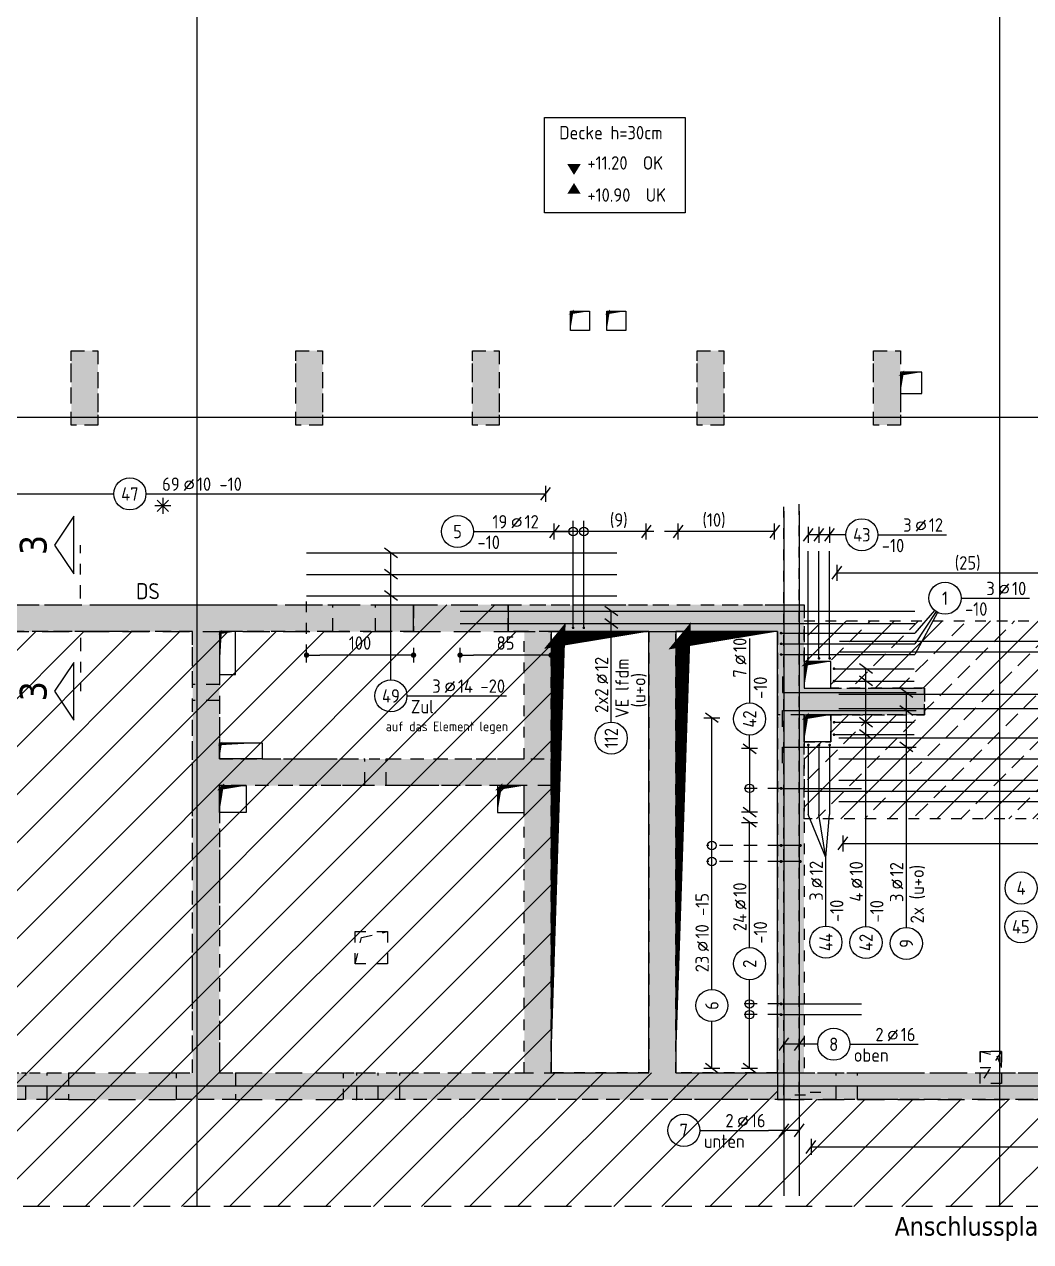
# Model space of a CAD drawing. Extents: x -10 to 101, y -7 to 49.
# Drawn here: x 12.94 to 22.35, y 22 to 33.38 of the extents above; entities that cross this region are included whole.
import ezdxf
from ezdxf.enums import TextEntityAlignment as Align

# ---------------------------------------------------------------- set-up
doc = ezdxf.new("R2010")
doc.units = 0
doc.header["$LTSCALE"] = 0.5
for name, pattern in [('AUSGEZOGEN', [1000.01, 1000, 0.01]), ('DASHED', [0.75, 0.5, -0.25]), ('DOT', [0.175, 0.05, -0.125]), ('HIDDEN2', [0.187, 0.125, -0.062]), ('PUNKT', [0.175, 0.05, -0.125]), ('STRICHLINIE', [0.75, 0.5, -0.25]), ('STRICHPUNKT2', [0.55, 0.25, -0.125, 0.05, -0.125]), ('VERDECKT', [0.375, 0.25, -0.125])]:
    doc.linetypes.add(name, pattern=pattern)
for name, color, linetype in [('2.OG', 7, 'Continuous'), ('ACHSEN', 7, 'Continuous'), ('BETON', 7, 'Continuous'), ('DD', 7, 'Continuous'), ('DRUEBER', 7, 'Continuous'), ('DS', 7, 'Continuous'), ('grau_dunkel', 7, 'Continuous'), ('grau_hell', 7, 'Continuous'), ('grau_mittel', 7, 'Continuous'), ('HILFE', 7, 'Continuous'), ('koten', 7, 'Continuous'), ('MASSE', 7, 'Continuous'), ('OBJEKT', 7, 'Continuous'), ('RND', 7, 'Continuous'), ('SCHATTEN', 7, 'Continuous'), ('SCHNITTE', 7, 'Continuous'), ('SCHRAFF', 7, 'Continuous'), ('TEXT', 7, 'Continuous'), ('VERDECKT', 7, 'Continuous'), ('VERDECKT2', 7, 'Continuous')]:
    doc.layers.add(name, color=color, linetype=linetype)
doc.styles.add('helv', font='tahoma.ttf')
doc.styles.add('txt', font='isocp.shx')
doc.dimstyles.new('DOT_I', dxfattribs={"dimscale": 0.5, "dimtxt": 0.25, "dimasz": 0.25, "dimexe": 0.1, "dimexo": 0.3, "dimgap": 0.1, "dimtad": 1, "dimdec": 3, "dimzin": 3, "dimtxsty": 'txt', "dimblk": 'DOT', "dimblk1": 'DOT', "dimblk2": 'DOT', "dimsah": 1, "dimcen": 0.1, "dimse1": 1, "dimse2": 1, "dimazin": 0, "dimtfac": 1, "dimtdec": 4, "dimtix": 1, "dimtmove": 2, "dimatfit": 3, "dimfxl": 0, "dimtvp": 1, "dimtolj": 1, "dimtzin": 0, "dimarcsym": 0})

# ---------------------------------------------------------------- blocks, each defined once
blk = doc.blocks.new('okrd_o')
at = {"layer": 'koten', "color": 7, "linetype": 'Continuous'}
blk.add_solid([(-0.125, 0.202), (0.125, 0.202), (0, 0)], dxfattribs=at)
at = {"layer": 'koten', "style": 'txt'}
blk.add_attdef('OKRD', (0.25, 0.1), '', height=0.25, dxfattribs=at)
blk = doc.blocks.new('okrd_u')
at = {"layer": 'koten', "color": 7, "linetype": 'Continuous'}
blk.add_solid([(-0.125, -0.202), (0.125, -0.202), (0, 0)], dxfattribs=at)
at = {"layer": 'koten', "style": 'txt'}
blk.add_attdef('OKRD', (0.25, -0.35), '', height=0.25, dxfattribs=at)
blk = doc.blocks.new('RND_LEI')
at = {"layer": 'RND', "color": 7, "linetype": 'Continuous'}
blk.add_line((1.022, 0.066), (1.19, 0.27), dxfattribs=at)
for centre, radius in [((0, 0), 0.3), ((1.106, 0.168), 0.075)]:
    blk.add_circle(centre, radius, dxfattribs=at)
at = {"layer": 'RND', "color": 7, "linetype": 'Continuous', "style": 'txt'}
blk.add_attdef('ANZ', text='', height=0.25, dxfattribs=at).set_placement((0.931, 0.057), align=Align.RIGHT)
for tag, p in [('DUM', (1.253, 0.057)), ('ABSTD', (1.674, 0.057)), ('POSTXT', (0.374, -0.327))]:
    blk.add_attdef(tag, p, '', height=0.25, dxfattribs=at)
blk.add_attdef('POSL', text='', height=0.25, dxfattribs=at).set_placement((0, 0), align=Align.MIDDLE)
blk = doc.blocks.new('lei_gre')
at = {"layer": 'RND', "color": 7, "linetype": 'Continuous'}
for p, q in [((-0.09, -0.12), (0.09, 0.12)), ((0, 0.15), (0, -0.15))]:
    blk.add_line(p, q, dxfattribs=at)
blk = doc.blocks.new('DOT')
at = {"layer": 'MASSE', "color": 7, "linetype": 'Continuous'}
for p, q in [((0, 0), (-1, 0)), ((0, 0.54), (0, -0.54))]:
    blk.add_line(p, q, dxfattribs=at)
at = {"layer": 'MASSE', "color": 7, "linetype": 'Continuous', "const_width": 0.2}
blk.add_lwpolyline([(-0.1, 0, 1), (0.1, 0, 1)], format="xyb", close=True, dxfattribs=at)
blk = doc.blocks.new('*D138')
at = {"layer": 'Defpoints', "color": 0, "linetype": 'AUSGEZOGEN', "transparency": 16777216}
for p in [(17.014, 27.481), (17.014, 27.481), (17.864, 27.481)]:
    blk.add_point(p, dxfattribs=at)
at = {"layer": 'MASSE', "color": 0, "linetype": 'AUSGEZOGEN', "lineweight": -2, "transparency": 16777216}
blk.add_line((17.739, 27.481), (17.139, 27.481), dxfattribs=at)
at = {"layer": 'MASSE', "color": 0, "linetype": 'AUSGEZOGEN', "lineweight": -2, "transparency": 16777216, "xscale": 0.125, "yscale": 0.125, "zscale": 0.125, "rotation": 180}
blk.add_blockref('DOT', (17.014, 27.481), dxfattribs=at)
at = {"layer": 'MASSE', "color": 0, "linetype": 'AUSGEZOGEN', "lineweight": -2, "transparency": 16777216, "xscale": 0.125, "yscale": 0.125, "zscale": 0.125}
blk.add_blockref('DOT', (17.864, 27.481), dxfattribs=at)
at = {"layer": 'MASSE', "color": 0, "linetype": 'AUSGEZOGEN', "transparency": 16777216, "insert": (17.439, 27.594), "char_height": 0.125, "attachment_point": 5, "style": 'txt'}
blk.add_mtext('\\A1;85', dxfattribs=at)
blk = doc.blocks.new('*D139')
at = {"layer": 'Defpoints', "color": 0, "linetype": 'AUSGEZOGEN', "transparency": 16777216}
for p in [(15.579, 27.481), (15.579, 27.481), (16.579, 27.481)]:
    blk.add_point(p, dxfattribs=at)
at = {"layer": 'MASSE', "color": 0, "linetype": 'AUSGEZOGEN', "lineweight": -2, "transparency": 16777216}
blk.add_line((16.454, 27.481), (15.704, 27.481), dxfattribs=at)
at = {"layer": 'MASSE', "color": 0, "linetype": 'AUSGEZOGEN', "lineweight": -2, "transparency": 16777216, "xscale": 0.125, "yscale": 0.125, "zscale": 0.125, "rotation": 180}
blk.add_blockref('DOT', (15.579, 27.481), dxfattribs=at)
at = {"layer": 'MASSE', "color": 0, "linetype": 'AUSGEZOGEN', "lineweight": -2, "transparency": 16777216, "xscale": 0.125, "yscale": 0.125, "zscale": 0.125}
blk.add_blockref('DOT', (16.579, 27.481), dxfattribs=at)
at = {"layer": 'MASSE', "color": 0, "linetype": 'AUSGEZOGEN', "transparency": 16777216, "insert": (16.079, 27.594), "char_height": 0.125, "attachment_point": 5, "style": 'txt'}
blk.add_mtext('\\A1;100', dxfattribs=at)
blk = doc.blocks.new('SCHN-1')
at = {"layer": 'SCHNITTE', "color": 5, "linetype": 'Continuous'}
blk.add_lwpolyline([(0.54, 0.125), (0, 0.485), (-0.54, 0.125)], close=True, dxfattribs=at)
at = {"layer": 'SCHNITTE', "color": 6, "linetype": 'Continuous', "style": 'helv'}
blk.add_attdef('SCHN-1', text='', height=0.5, dxfattribs=at).set_placement((0, 0.635), align=Align.CENTER)
blk = doc.blocks.new('748860')
at = {"layer": 'HILFE', "color": 102, "linetype": 'AUSGEZOGEN'}
for p, q in [((0.075, 0), (-0.075, 0)), ((0.053, -0.053), (-0.053, 0.053)), ((0.053, 0.053), (-0.053, -0.053)), ((0, 0.075), (0, -0.075))]:
    blk.add_line(p, q, dxfattribs=at)

msp = doc.modelspace()

# ---------------------------------------------------------------- hatches: boundary and pattern name
at = {"layer": '2.OG'}
h = msp.add_hatch(dxfattribs=at)
h.set_pattern_fill('DOTS', scale=0.8, double=1)
h.set_pattern_definition([(0, (-74.13047, 127.732794), (0.025, 0.05), [0, -0.05])])
h.paths.add_polyline_path([(4.4795, 26.0212), (4.0295, 26.0212), (4.0295, 25.7212), (4.6895, 25.7212), (4.6895, 37.5263), (8.1795, 37.5263), (8.1795, 29.5763), (8.5795, 29.5763), (8.5795, 29.8263), (8.4295, 29.8263), (8.4295, 37.5263), (10.6795, 37.5263), (10.6795, 29.8263), (9.4645, 29.8263), (9.4645, 29.5763), (10.9295, 29.5763), (10.9295, 37.8263), (4.5295, 37.8263), (4.5295, 30.7513), (4.4795, 30.7513)])
h.paths.add_polyline_path([(36.9295, 37.8263), (36.9295, 29.5763), (38.3945, 29.5763), (38.3945, 29.8263), (37.1795, 29.8263), (37.1795, 37.5263), (39.4295, 37.5263), (39.4295, 29.8263), (39.2795, 29.8263), (39.2795, 29.5763), (39.6795, 29.5763), (39.6795, 37.5263), (43.1545, 37.5263), (43.1545, 32.5113), (43.4545, 32.5113), (43.4545, 37.8263)])
h.paths.add_polyline_path([(43.1545, 29.5763), (43.4545, 29.5763), (43.4545, 30.6413), (43.1545, 30.6413)])
h.paths.add_polyline_path([(34.4795, 30.3263), (34.2295, 30.3263), (34.2295, 29.6313), (34.4795, 29.6313)])
h.paths.add_polyline_path([(32.1295, 29.6313), (32.3795, 29.6313), (32.3795, 30.3263), (32.1295, 30.3263)])
h.paths.add_polyline_path([(30.4795, 30.2263), (30.4795, 29.6313), (30.7295, 29.6313), (30.7295, 30.4763), (29.7045, 30.4763), (29.7045, 36.3663), (29.4045, 36.3663), (29.4045, 30.4763), (28.3795, 30.4763), (28.3795, 29.6313), (28.6295, 29.6313), (28.6295, 30.2263)])
h.paths.add_polyline_path([(26.7295, 29.6313), (26.9795, 29.6313), (26.9795, 30.3263), (26.7295, 30.3263)])
h.paths.add_polyline_path([(24.8795, 30.3263), (24.6295, 30.3263), (24.6295, 29.6313), (24.8795, 29.6313)])
h.paths.add_polyline_path([(23.2295, 30.3263), (22.9795, 30.3263), (22.9795, 29.6313), (23.2295, 29.6313)])
h.paths.add_polyline_path([(21.1295, 30.3263), (20.8795, 30.3263), (20.8795, 29.6313), (21.1295, 29.6313)])
h.paths.add_polyline_path([(19.2295, 29.6313), (19.4795, 29.6313), (19.4795, 30.3263), (19.2295, 30.3263)])
h.paths.add_polyline_path([(17.3795, 30.3263), (17.1295, 30.3263), (17.1295, 29.6313), (17.3795, 29.6313)])
h.paths.add_polyline_path([(15.7295, 30.3263), (15.4795, 30.3263), (15.4795, 29.6313), (15.7295, 29.6313)])
h.paths.add_polyline_path([(13.6295, 30.3263), (13.3795, 30.3263), (13.3795, 29.6313), (13.6295, 29.6313)])
h.paths.add_polyline_path([(14.7045, 37.5263), (14.7045, 37.8263), (14.4045, 37.8263), (14.4045, 37.5263)])
h.paths.add_polyline_path([(22.2045, 37.8263), (21.9045, 37.8263), (21.9045, 37.5263), (22.2045, 37.5263)])
h.paths.add_polyline_path([(29.7045, 37.8263), (29.4045, 37.8263), (29.4045, 37.3763), (29.7045, 37.3763)])
h.paths.add_polyline_path([(43.1545, 23.3013), (43.4545, 23.3013), (43.4545, 23.6013), (43.1545, 23.6013)])
h.paths.add_polyline_path([(37.1795, 23.3263), (37.1795, 24.0363), (36.9295, 24.0363), (36.9295, 23.5763), (34.2295, 23.5763), (34.2295, 25.5513), (36.9295, 25.5513), (36.9295, 25.0863), (37.1795, 25.0863), (37.1795, 25.951), (36.9295, 25.951), (36.9295, 25.8013), (32.3895, 25.8013), (32.3895, 25.5513), (33.9795, 25.5513), (33.9795, 23.5763), (32.3895, 23.5763), (32.3895, 23.3263)], flags=17)
h.paths.add_polyline_path([(20.2295, 23.5763), (20.2295, 26.9213), (21.3545, 26.9213), (21.3545, 27.1713), (20.2295, 27.1713), (20.2295, 27.9513), (17.4645, 27.9513), (17.4645, 27.7013), (17.6145, 27.7013), (17.6145, 26.5113), (14.7645, 26.5113), (14.7645, 27.7013), (16.5795, 27.7013), (16.5795, 27.9513), (8.1795, 27.9513), (8.1795, 23.3263), (8.5795, 23.3263), (8.5795, 23.5763), (8.4295, 23.5763), (8.4295, 27.7013), (14.5145, 27.7013), (14.5145, 23.5763), (14.3645, 23.5763), (14.3645, 23.3263), (14.9145, 23.3263), (14.9145, 23.5763), (14.7645, 23.5763), (14.7645, 26.2613), (17.6145, 26.2613), (17.6145, 23.5763), (15.9245, 23.5763), (15.9245, 23.3263), (31.5045, 23.3263), (31.5045, 23.5763), (31.3545, 23.5763), (31.3545, 25.5513), (31.5045, 25.5513), (31.5045, 25.8013), (31.3545, 25.8013), (31.3545, 27.7013), (36.9295, 27.7013), (36.9295, 26.836), (37.1795, 26.836), (37.1795, 27.9513), (31.1045, 27.9513), (31.1045, 27.1713), (30.0545, 27.1713), (30.0545, 26.9213), (31.1045, 26.9213), (31.1045, 23.5763)])
h.paths.add_polyline_path([(19.9795, 27.7013), (19.0295, 27.7013), (19.0295, 23.5763), (19.9795, 23.5763)], flags=16)
h.paths.add_polyline_path([(17.8645, 23.5763), (18.7795, 23.5763), (18.7795, 27.7013), (17.8645, 27.7013)], flags=16)
h.paths.add_polyline_path([(9.5895, 23.5763), (9.5895, 23.3263), (13.3545, 23.3263), (13.3545, 23.5763)], flags=17)
h.paths.add_polyline_path([(22.7545, 27.1713), (22.7545, 26.9213), (25.1045, 26.9213), (25.1045, 27.1713)], flags=17)
h.paths.add_polyline_path([(28.6545, 26.9213), (28.6545, 27.1713), (26.5045, 27.1713), (26.5045, 26.9213)], flags=17)
h.paths.add_polyline_path([(4.4795, 22.3263), (4.6895, 22.3263), (4.6895, 23.6712), (4.0295, 23.6712), (4.0295, 23.3712), (4.4795, 23.3712)])
at = {"layer": 'grau_hell', "linetype": 'AUSGEZOGEN'}
h = msp.add_hatch(dxfattribs=at)
h.set_pattern_fill('ANSI31', color=9, scale=0.1, style=0, double=1)
h.set_pattern_definition([(45, (-3e-14, 40.2461), (-0.2245064, 0.2245064), [])])
h.paths.add_polyline_path([(31.3545, 23.3263), (19.9795, 23.3263), (19.9795, 23.5763), (17.8645, 23.5763), (17.8645, 27.7013), (17.4645, 27.7013), (17.4645, 27.9513), (16.5795, 27.9513), (16.5795, 27.7013), (10.9295, 27.7013), (10.9295, 29.5763), (9.4645, 29.5763), (9.4645, 29.8263), (8.5795, 29.8263), (8.5795, 29.5763), (8.1795, 29.5763), (8.1795, 32.3363), (6.7295, 32.3363), (6.7295, 32.1963), (6.2045, 32.1963), (6.2045, 32.3363), (4.5295, 32.3363), (4.5295, 30.7513), (4.4795, 30.7513), (4.4795, 26.0213), (4.0245, 26.0213), (4.0245, 23.3713), (4.4795, 23.3713), (4.4795, 22.3263), (43.4545, 22.3263), (43.4545, 33.1963), (41.7045, 33.1963), (41.1295, 33.1963), (41.1295, 33.3363), (39.6795, 33.3363), (39.6795, 29.5763), (39.2795, 29.5763), (39.2795, 29.8263), (38.3945, 29.8263), (38.3945, 29.5763), (36.9294, 29.5763), (36.9294, 27.7013), (31.3545, 27.7013)])
at = {"layer": 'grau_hell'}
for points in [[(15.8245, 27.9513), (15.8245, 27.7013), (16.2245, 27.7013), (16.2245, 27.9513)], [(16.3245, 26.5113), (16.1245, 26.5113), (16.1245, 26.2613), (16.3245, 26.2613)]]:
    msp.add_hatch(color=9, dxfattribs=at).paths.add_polyline_path(points)
h = msp.add_hatch(color=9, dxfattribs=at)
h.paths.add_polyline_path([(14.5145, 27.0563), (14.5545, 27.0563), (14.5545, 27.2063), (14.5145, 27.2063)])
h.paths.add_polyline_path([(14.5545, 27.2063), (14.5545, 27.0563), (14.7645, 27.0563), (14.7645, 27.2063)])
h = msp.add_hatch(color=9, dxfattribs=at)
h.paths.add_polyline_path([(12.9545, 23.5763), (12.9545, 23.4513), (13.1545, 23.4513), (13.1545, 23.5763)])
h.paths.add_polyline_path([(12.9545, 23.4513), (12.9545, 23.3263), (13.1545, 23.3263), (13.1545, 23.4513)])
h = msp.add_hatch(color=9, dxfattribs=at)
h.paths.add_polyline_path([(16.4495, 23.4513), (16.4495, 23.5763), (16.2495, 23.5763), (16.2495, 23.4513)])
h.paths.add_polyline_path([(16.4495, 23.3263), (16.4495, 23.4513), (16.2495, 23.4513), (16.2495, 23.3263)])
h = msp.add_hatch(color=9, dxfattribs=at)
h.paths.add_polyline_path([(20.5295, 23.4513), (20.7295, 23.4513), (20.7295, 23.5763), (20.5295, 23.5763)])
h.paths.add_polyline_path([(20.5295, 23.3263), (20.7295, 23.3263), (20.7295, 23.4513), (20.5295, 23.4513)])
at = {"layer": 'grau_mittel'}
h = msp.add_hatch(color=61, dxfattribs=at)
h.paths.add_polyline_path([(4.5295, 37.8263), (4.5295, 32.3363), (4.6895, 32.3363), (4.6895, 37.5263), (8.1795, 37.5263), (8.1795, 32.6613), (8.1795, 29.5763), (8.5795, 29.5763), (8.5795, 29.8263), (8.4295, 29.8263), (8.4295, 37.5263), (8.6295, 37.5263), (10.6795, 37.5263), (10.6795, 29.8263), (10.0145, 29.8263), (10.0145, 29.5763), (10.9295, 29.5763), (10.9295, 37.8263)])
h.paths.add_polyline_path([(8.1795, 29.5763), (8.1795, 29.8263), (4.7545, 29.8263), (4.7545, 29.5763)], flags=17)
h.paths.add_polyline_path([(9.4645, 29.5763), (9.4645, 29.8263), (8.5795, 29.8263), (8.5795, 29.5763)], flags=17)
h.paths.add_polyline_path([(9.8145, 29.5763), (9.8145, 29.8263), (9.4645, 29.8263), (9.4645, 29.5763)], flags=17)
h.paths.add_polyline_path([(10.6795, 27.9513), (10.9295, 27.9513), (10.9295, 29.5763), (10.6795, 29.5763)])
h.paths.add_polyline_path([(8.1795, 27.9513), (8.1795, 23.3263), (8.5795, 23.3263), (8.5795, 23.5763), (8.4295, 23.5763), (8.4295, 27.7013), (14.5145, 27.7013), (14.5145, 27.2063), (14.7645, 27.2063), (14.7645, 27.7013), (14.9145, 27.7013), (15.8245, 27.7013), (15.8245, 27.9513)])
h.paths.add_polyline_path([(4.4795, 26.0213), (4.4045, 26.0213), (4.0245, 26.0213), (4.0245, 25.7213), (4.6895, 25.7213), (4.6895, 32.3363), (4.5295, 32.3363), (4.5295, 30.7513), (4.4795, 30.7513)])
h.paths.add_polyline_path([(4.4045, 23.6713), (4.6895, 23.6713), (4.7545, 23.6713), (4.7545, 25.7212), (4.6895, 25.7212), (4.4045, 25.7212)])
h.paths.add_polyline_path([(43.4545, 23.6013), (43.1545, 23.6013), (43.1545, 23.3013), (43.4545, 23.3013)])
h.paths.add_polyline_path([(43.4545, 29.5763), (43.1545, 29.5763), (43.1545, 23.6013), (43.4545, 23.6013)])
h.paths.add_polyline_path([(43.1545, 30.3263), (43.1545, 29.5763), (43.4545, 29.5763), (43.4545, 30.3263)], flags=17)
h.paths.add_polyline_path([(43.1545, 30.3263), (43.4545, 30.3263), (43.4545, 32.8263), (43.1545, 32.8263)], flags=17)
h.paths.add_polyline_path([(43.1545, 32.8263), (43.4545, 32.8263), (43.4545, 33.1963), (43.1545, 33.1963)])
h.paths.add_polyline_path([(43.1545, 33.1963), (43.4545, 33.1963), (43.4545, 37.8263), (36.9295, 37.8263), (36.9295, 29.5763), (37.9945, 29.5763), (37.9945, 29.8263), (37.1795, 29.8263), (37.1795, 37.5263), (39.4295, 37.5263), (39.4295, 29.8263), (39.2795, 29.8263), (39.2795, 29.5763), (39.6795, 29.5763), (39.6795, 37.5263), (43.1545, 37.5263)])
h.paths.add_polyline_path([(38.1945, 29.8263), (38.1945, 29.5763), (39.2795, 29.5763), (39.2795, 29.8263)], flags=17)
h.paths.add_polyline_path([(39.6795, 29.8263), (39.6795, 29.5763), (43.1545, 29.5763), (43.1545, 29.8263)], flags=17)
h.paths.add_polyline_path([(36.9295, 28.5013), (37.1795, 28.5013), (37.1795, 29.5763), (36.9295, 29.5763)])
h.paths.add_polyline_path([(36.9295, 37.5263), (36.9295, 37.8263), (29.7045, 37.8263), (29.7045, 37.5263)])
h.paths.add_polyline_path([(29.7045, 37.8263), (29.4045, 37.8263), (29.4045, 37.5263), (29.7045, 37.5263)])
h.paths.add_polyline_path([(29.4045, 37.5263), (29.4045, 37.8263), (22.2045, 37.8263), (22.2045, 37.5263)])
h.paths.add_polyline_path([(21.9045, 37.5263), (22.2045, 37.5263), (22.2045, 37.8263), (21.9045, 37.8263)])
h.paths.add_polyline_path([(21.9045, 37.5263), (21.9045, 37.8263), (14.7045, 37.8263), (14.7045, 37.5263)])
h.paths.add_polyline_path([(14.4045, 37.5263), (14.7045, 37.5263), (14.7045, 37.8263), (14.4045, 37.8263)])
h.paths.add_polyline_path([(10.9295, 37.8263), (10.9295, 37.5263), (14.4045, 37.5263), (14.4045, 37.8263)])
h.paths.add_polyline_path([(16.2245, 27.9513), (16.2245, 27.7013), (16.5795, 27.7013), (16.5795, 27.9513)])
h.paths.add_polyline_path([(16.5795, 27.9513), (16.5795, 27.7013), (17.4645, 27.7013), (17.4645, 27.9513)])
h.paths.add_polyline_path([(18.7795, 27.7013), (18.7795, 23.5763), (17.8645, 23.5763), (16.4495, 23.5763), (16.4495, 23.3263), (20.5295, 23.3263), (20.5295, 23.5763), (19.0295, 23.5763), (19.0295, 27.7013), (19.9795, 27.7013), (19.9795, 26.9213), (21.3545, 26.9213), (21.3545, 27.1713), (20.2295, 27.1713), (20.2295, 27.4213), (20.2295, 27.9513), (17.4645, 27.9513), (17.4645, 27.7013)])
h.paths.add_polyline_path([(16.0495, 23.3263), (16.2495, 23.3263), (16.2495, 23.5763), (16.0495, 23.5763)])
h.paths.add_polyline_path([(14.9145, 23.5763), (14.9145, 23.3263), (16.0495, 23.3263), (16.0495, 23.5763)], flags=17)
h.paths.add_polyline_path([(14.9145, 23.3263), (14.9145, 23.5763), (14.7645, 23.5763), (14.7644, 26.0113), (14.7644, 26.2613), (15.0145, 26.2613), (16.1245, 26.2613), (16.1245, 26.5113), (14.7645, 26.5113), (14.7645, 26.6613), (14.7645, 27.0563), (14.5145, 27.0563), (14.5145, 23.5763), (14.3645, 23.5763), (14.3645, 23.3263)])
h.paths.add_polyline_path([(17.8645, 26.2613), (17.8645, 26.5113), (16.3245, 26.5113), (16.3245, 26.2613)])
h.paths.add_polyline_path([(13.3545, 23.5763), (13.3545, 23.3263), (14.3645, 23.3263), (14.3645, 23.5763)])
h.paths.add_polyline_path([(13.1545, 23.3263), (13.3545, 23.3263), (13.3545, 23.5763), (13.1545, 23.5763)], flags=16)
h.paths.add_polyline_path([(12.9545, 23.3263), (12.9545, 23.5763), (9.9895, 23.5763), (9.9895, 23.3263)], flags=16)
h.paths.add_polyline_path([(9.5895, 23.3263), (9.7895, 23.3263), (9.7895, 23.5763), (9.5895, 23.5763)], flags=16)
h.paths.add_polyline_path([(8.5795, 23.5763), (8.5795, 23.3263), (9.5895, 23.3263), (9.5895, 23.5763)], flags=16)
h.paths.add_polyline_path([(25.2995, 23.3263), (25.2995, 23.5763), (20.7295, 23.5763), (20.7295, 23.3263)])
h.paths.add_polyline_path([(26.3095, 23.3263), (26.3095, 23.5763), (25.2995, 23.5763), (25.2995, 23.3263)])
h.paths.add_polyline_path([(26.3095, 23.5763), (26.3095, 23.3263), (29.9045, 23.3263), (29.9045, 23.5763)])
h.paths.add_polyline_path([(31.5045, 23.3263), (31.5045, 23.5763), (31.3545, 23.5763), (31.3545, 25.3513), (31.1045, 25.3513), (31.1045, 23.5763), (30.1045, 23.5763), (30.1045, 23.3263)])
h.paths.add_polyline_path([(32.3895, 23.3263), (32.3895, 23.5763), (31.5045, 23.5763), (31.5045, 23.3263)])
h.paths.add_polyline_path([(33.0945, 23.3263), (33.0945, 23.5763), (32.3895, 23.5763), (32.3895, 23.3263)])
h.paths.add_polyline_path([(34.2295, 23.5763), (34.2295, 25.5513), (36.9295, 25.5513), (36.9295, 25.0863), (37.1795, 25.0863), (37.1795, 25.3363), (37.0995, 25.3363), (37.0995, 25.4863), (37.1795, 25.4863), (37.1795, 25.951), (36.9295, 25.951), (36.9295, 25.8013), (32.3895, 25.8013), (32.3895, 25.5513), (33.9795, 25.5513), (33.9795, 23.5763), (33.6945, 23.5763), (33.6945, 23.3263), (37.1795, 23.3263), (37.1795, 25.0863), (36.9295, 25.0863), (36.9295, 23.5763)])
h.paths.add_polyline_path([(37.1795, 26.836), (36.9295, 26.836), (36.9295, 25.951), (37.1795, 25.951)])
h.paths.add_polyline_path([(37.1795, 27.1013), (36.9295, 27.1013), (36.9295, 26.836), (37.1795, 26.836)])
h.paths.add_polyline_path([(36.6295, 27.9513), (36.6295, 27.7013), (37.1795, 27.7013), (37.1795, 27.9513)])
h.paths.add_polyline_path([(33.3345, 27.9513), (33.3345, 27.7013), (36.0295, 27.7013), (36.0295, 27.9513)])
h.paths.add_polyline_path([(32.7345, 27.7013), (32.7345, 27.9513), (31.1045, 27.9513), (31.1045, 27.1713), (30.6045, 27.1713), (30.0545, 27.1713), (30.0545, 26.9213), (31.3545, 26.9213), (31.3545, 27.7013)])
h.paths.add_polyline_path([(31.1045, 25.5513), (31.5045, 25.5513), (31.5045, 25.8013), (31.3545, 25.8013), (31.3545, 26.7219), (31.1045, 26.7219)])
h.paths.add_polyline_path([(32.3895, 25.5513), (32.3895, 25.8013), (31.5045, 25.8013), (31.5045, 25.5513)])
h.paths.add_polyline_path([(28.6545, 26.9213), (28.6545, 27.1713), (26.5045, 27.1713), (26.5045, 26.9213)])
h.paths.add_polyline_path([(22.7545, 27.1713), (22.7545, 26.9213), (25.1045, 26.9213), (25.1045, 27.1713)])
h.paths.add_polyline_path([(13.6295, 30.3263), (13.3795, 30.3263), (13.3795, 29.6313), (13.6295, 29.6313)])
h.paths.add_polyline_path([(15.4795, 29.6313), (15.7295, 29.6313), (15.7295, 30.3263), (15.4795, 30.3263)])
h.paths.add_polyline_path([(17.3795, 30.3263), (17.1295, 30.3263), (17.1295, 29.6313), (17.3795, 29.6313)])
h.paths.add_polyline_path([(19.4795, 30.3263), (19.2295, 30.3263), (19.2295, 29.6313), (19.4795, 29.6313)])
h.paths.add_polyline_path([(20.8795, 29.6313), (21.1295, 29.6313), (21.1295, 30.3263), (20.8795, 30.3263)])
h.paths.add_polyline_path([(23.2295, 30.3263), (22.9795, 30.3263), (22.9795, 29.6313), (23.2295, 29.6313)])
h.paths.add_polyline_path([(24.6295, 29.6313), (24.8795, 29.6313), (24.8795, 30.3263), (24.6295, 30.3263)])
h.paths.add_polyline_path([(26.9795, 30.3263), (26.7295, 30.3263), (26.7295, 29.6313), (26.9795, 29.6313)])
h.paths.add_polyline_path([(28.6295, 30.3263), (28.3795, 30.3263), (28.3795, 29.6313), (28.6295, 29.6313)])
h.paths.add_polyline_path([(30.7295, 30.3263), (30.4795, 30.3263), (30.4795, 29.6313), (30.7295, 29.6313)])
h.paths.add_polyline_path([(32.3795, 30.3263), (32.1295, 30.3263), (32.1295, 29.6313), (32.3795, 29.6313)])
h.paths.add_polyline_path([(34.2295, 29.6313), (34.4795, 29.6313), (34.4795, 30.3263), (34.2295, 30.3263)])
h.paths.add_polyline_path([(43.1545, 22.3263), (43.4545, 22.3263), (43.4545, 23.3013), (43.1545, 23.3013)])
h.paths.add_polyline_path([(4.4795, 22.3263), (4.6895, 22.3263), (4.6895, 23.6713), (4.0245, 23.6713), (4.0245, 23.3713), (4.4045, 23.3712), (4.4795, 23.3713)])
at = {"layer": 'SCHRAFF', "linetype": 'AUSGEZOGEN', "transparency": 33554687}
h = msp.add_hatch(dxfattribs=at)
h.set_pattern_fill('ANSI33', color=171, scale=0.05, double=1)
h.set_pattern_definition([(45, (-5e-05, 41.30088), (-0.2245064, 0.2245064), []), (45, (0.22446, 41.30088), (-0.2245064, 0.2245064), [0.15875, -0.079375])])
h.paths.add_polyline_path([(26.5045, 26.9213), (26.5045, 27.1713), (28.6545, 27.1713), (28.6545, 26.9213)])
h.paths.add_polyline_path([(22.7545, 27.1713), (25.1045, 27.1713), (25.1045, 26.9213), (22.7545, 26.9213)])
h.paths.add_polyline_path([(24.8195, 27.8013), (24.8195, 27.1713), (23.0395, 27.1713), (23.0395, 27.8013), (20.2294, 27.8013), (20.2294, 27.4213), (20.4794, 27.4213), (20.4794, 27.1713), (21.3544, 27.1713), (21.3544, 26.9213), (20.4794, 26.9213), (20.4794, 26.6713), (20.2294, 26.6713), (20.2294, 25.9512), (31.1045, 25.9513), (31.1045, 26.9213), (30.0544, 26.9213), (30.0544, 27.1713), (30.6044, 27.1713), (30.6044, 27.8013), (27.9295, 27.8013), (27.9295, 27.1713), (27.2295, 27.1713), (27.2295, 27.8013)])

# ---------------------------------------------------------------- linework, layer by layer
at = {"layer": '2.OG', "color": 7, "linetype": 'PUNKT', "lineweight": -2}
for p, q in [((8.1795, 27.9513), (16.5795, 27.9513)), ((16.5795, 27.9513), (16.5795, 27.7013)), ((17.4645, 27.7013), (17.4645, 27.9513)), ((17.4645, 27.9513), (20.2295, 27.9513)), ((20.2295, 27.9513), (20.2295, 27.1713)), ((14.5145, 27.7013), (8.4295, 27.7013)), ((14.5145, 23.5763), (14.5145, 27.7013)), ((16.5795, 27.7013), (14.7645, 27.7013)), ((14.7645, 27.7013), (14.7645, 26.5113)), ((17.6145, 27.7013), (17.4645, 27.7013)), ((17.6145, 26.5113), (17.6145, 27.7013)), ((17.8645, 23.5763), (17.8645, 27.7013)), ((17.8645, 27.7013), (18.7795, 27.7013)), ((18.7795, 27.7013), (18.7795, 23.5763)), ((19.0295, 27.7013), (19.9795, 27.7013)), ((19.0295, 23.5763), (19.0295, 27.7013)), ((19.9795, 27.7013), (19.9795, 23.5763)), ((20.2295, 27.1713), (21.3545, 27.1713)), ((21.3545, 27.1713), (21.3545, 26.9213)), ((21.3545, 26.9213), (20.2295, 26.9213)), ((20.2295, 26.9213), (20.2295, 23.5763)), ((14.7645, 26.5113), (17.6145, 26.5113)), ((17.6145, 26.2613), (14.7645, 26.2613)), ((14.7645, 26.2613), (14.7645, 23.5763)), ((17.6145, 23.5763), (17.6145, 26.2613)), ((9.5895, 23.5763), (13.3545, 23.5763)), ((13.3545, 23.5763), (13.3545, 23.3263)), ((14.3645, 23.3263), (14.3645, 23.5763)), ((14.3645, 23.5763), (14.5145, 23.5763)), ((14.7645, 23.5763), (14.9145, 23.5763)), ((14.9145, 23.5763), (14.9145, 23.3263)), ((15.9245, 23.3263), (15.9245, 23.5763)), ((15.9245, 23.5763), (17.6145, 23.5763)), ((18.7795, 23.5763), (17.8645, 23.5763)), ((19.9795, 23.5763), (19.0295, 23.5763)), ((20.2295, 23.5763), (31.1045, 23.5763)), ((13.3545, 23.3263), (9.5895, 23.3263)), ((14.9145, 23.3263), (14.3645, 23.3263)), ((31.5045, 23.3263), (15.9245, 23.3263))]:
    msp.add_line(p, q, dxfattribs=at)
for points in [[(13.6295, 29.6313), (13.3795, 29.6313), (13.3795, 30.3263), (13.6295, 30.3263)], [(15.7295, 29.6313), (15.4795, 29.6313), (15.4795, 30.3263), (15.7295, 30.3263)], [(17.3795, 29.6313), (17.1295, 29.6313), (17.1295, 30.3263), (17.3795, 30.3263)], [(19.4795, 29.6313), (19.2295, 29.6313), (19.2295, 30.3263), (19.4795, 30.3263)], [(20.8795, 30.3263), (21.1295, 30.3263), (21.1295, 29.6313), (20.8795, 29.6313)]]:
    msp.add_lwpolyline(points, close=True, dxfattribs=at)
at = {"layer": 'ACHSEN', "color": 140, "linetype": 'AUSGEZOGEN'}
for p, q in [((14.5545, 39.8263), (14.5545, 22.3263)), ((22.0545, 39.8263), (22.0545, 22.3263)), ((43.4545, 29.7013), (2.2545, 29.7013)), ((43.4545, 23.4513), (2.2545, 23.4513))]:
    msp.add_line(p, q, dxfattribs=at)
at = {"layer": 'BETON', "color": 6, "linetype": 'AUSGEZOGEN'}
for points in [[(18.0445, 30.6963), (18.2244, 30.6963), (18.2244, 30.5163), (18.0445, 30.5163)], [(18.3845, 30.6963), (18.5645, 30.6963), (18.5645, 30.5163), (18.3845, 30.5163)], [(21.1295, 29.9263), (21.3295, 29.9263), (21.3295, 30.1263), (21.1295, 30.1263)], [(14.9145, 27.7013), (14.7645, 27.7013), (14.7645, 27.3013), (14.9145, 27.3013)], [(18.7795, 27.7013), (17.8645, 27.7013), (17.8645, 23.5763), (18.7795, 23.5763)], [(19.0295, 23.5763), (19.9795, 23.5763), (19.9795, 27.7013), (19.0295, 27.7013)], [(20.4795, 27.4213), (20.2295, 27.4213), (20.2295, 27.1713), (20.4795, 27.1713)], [(20.4795, 26.6713), (20.2295, 26.6713), (20.2295, 26.9213), (20.4795, 26.9213)], [(14.7645, 26.6613), (15.1645, 26.6613), (15.1645, 26.5113), (14.7645, 26.5113)], [(15.0145, 26.0113), (14.7644, 26.0113), (14.7644, 26.2613), (15.0145, 26.2613)], [(17.3645, 26.0113), (17.6145, 26.0113), (17.6145, 26.2613), (17.3645, 26.2613)]]:
    msp.add_lwpolyline(points, close=True, dxfattribs=at)
at = {"layer": 'DD', "color": 7, "linetype": 'HIDDEN2'}
for p, q in [((16.0345, 24.5963), (16.0936, 24.8413)), ((16.0936, 24.8413), (16.3345, 24.8963)), ((21.8745, 23.7763), (22.0312, 23.7361)), ((22.0312, 23.7361), (22.0745, 23.6263))]:
    msp.add_line(p, q, dxfattribs=at)
for points in [[(16.0345, 24.8963), (16.3345, 24.8963), (16.3345, 24.5963), (16.0345, 24.5963)], [(21.8745, 23.6263), (22.0745, 23.6263), (22.0745, 23.7763), (21.8745, 23.7763)]]:
    msp.add_lwpolyline(points, close=True, dxfattribs=at)
at = {"layer": 'DRUEBER', "color": 7, "linetype": 'PUNKT'}
msp.add_line((22.0745, 23.7763), (21.8745, 23.4763), dxfattribs=at)
msp.add_lwpolyline([(21.8745, 23.7763), (22.0745, 23.7763), (22.0745, 23.4763), (21.8745, 23.4763)], close=True, dxfattribs=at)
at = {"layer": 'DS', "color": 1, "linetype": 'DASHED'}
for p, q in [((10.9295, 27.9513), (17.4645, 27.9513)), ((16.5795, 27.7013), (16.5795, 27.9513)), ((17.4645, 27.9513), (17.4645, 27.7013)), ((11.6095, 27.7013), (16.5795, 27.7013)), ((17.4645, 27.7013), (17.8645, 27.7013)), ((18.7795, 27.7013), (19.0295, 27.7013)), ((19.9795, 23.5763), (31.1045, 23.5763)), ((19.9795, 23.5763), (19.9795, 23.3263)), ((19.9795, 23.3263), (31.3545, 23.3263))]:
    msp.add_line(p, q, dxfattribs=at)
at = {"layer": 'grau_dunkel', "color": 21}
for points in [[(17.8645, 23.5763, 0, 0.1335, 0), (17.9312, 27.7002, 0, 0, 0), (17.8705, 27.6269, 0.1492, 0, 0), (18.7795, 27.7013, 0, 0, 0)], [(19.0295, 23.5763, 0, 0.1388, 0), (19.0989, 27.7001, 0, 0, 0), (19.0358, 27.6241, 0.1549, 0, 0), (19.9795, 27.7013, 0, 0, 0)]]:
    msp.add_lwpolyline(points, format="xyseb", dxfattribs=at)
at = {"layer": 'HILFE', "color": 102, "linetype": 'DOT'}
msp.add_line((15.5795, 27.4812), (15.5795, 28.036), dxfattribs=at)
at = {"layer": 'HILFE', "color": 102, "linetype": 'DASHED'}
msp.add_line((43.5545, 22.3263), (2.7545, 22.3263), dxfattribs=at)
at = {"layer": 'HILFE', "color": 171, "linetype": 'DOT'}
msp.add_lwpolyline([(20.2295, 27.8013), (30.6044, 27.8013), (30.6045, 27.1713), (30.0545, 27.1713), (30.0545, 26.9213), (31.1045, 26.9213), (31.1045, 25.9513), (20.2295, 25.9512), (20.2295, 26.6713), (20.4795, 26.6713), (20.4795, 26.9213), (21.3545, 26.9213), (21.3545, 27.1713), (20.4795, 27.1713), (20.4795, 27.4213), (20.2295, 27.4213), (20.2295, 27.8013)], dxfattribs=at)
at = {"layer": 'OBJEKT', "color": 1, "linetype": 'AUSGEZOGEN'}
msp.add_lwpolyline([(17.8046, 32.505), (19.1164, 32.505), (19.1164, 31.6159), (17.8046, 31.6159)], close=True, dxfattribs=at)
at = {"layer": 'RND', "color": 7, "linetype": 'AUSGEZOGEN'}
for p, q in [((10.9846, 28.9879), (13.7779, 28.9879)), ((14.0779, 28.9879), (17.8127, 28.9879)), ((17.1401, 28.6362), (18.0464, 28.6362)), ((18.7534, 28.6362), (17.8936, 28.6362)), ((19.9541, 28.6362), (19.0511, 28.6362)), ((20.919, 28.6058), (21.559, 28.6058)), ((20.5365, 28.2513), (22.9798, 28.2513)), ((21.6964, 28.0127), (22.3364, 28.0127)), ((19.7199, 27.637), (19.7199, 27.0341)), ((18.427, 26.8552), (18.427, 27.5152)), ((16.5176, 27.1001), (17.4485, 27.1001)), ((19.3674, 24.356), (19.3674, 26.8948)), ((19.7199, 26.607), (19.7199, 26.7341)), ((19.7199, 26.607), (19.7199, 26.0139)), ((19.7199, 24.7466), (19.7199, 25.9176)), ((20.5921, 25.7212), (27.1925, 25.7212)), ((20.4333, 24.9485), (20.4333, 25.5885)), ((20.8076, 24.9451), (20.8076, 25.5851)), ((21.185, 24.9363), (21.185, 25.5763)), ((19.7199, 23.6196), (19.7199, 24.4466)), ((19.3674, 23.6194), (19.3674, 24.056)), ((20.6563, 23.8439), (21.2963, 23.8439)), ((19.2553, 23.039), (19.8953, 23.039)), ((20.295, 22.884), (24.1703, 22.884))]:
    msp.add_line(p, q, dxfattribs=at)
at = {"layer": 'RND', "color": 7, "linetype": 'VERDECKT'}
msp.add_line((19.0511, 28.6362), (18.7534, 28.6362), dxfattribs=at)
at = {"layer": 'RND', "color": 102, "linetype": 'AUSGEZOGEN'}
for p, q in [((20.619, 28.6058), (20.2683, 28.6058)), ((16.3676, 27.2501), (16.3676, 28.436)), ((18.427, 27.5152), (18.427, 27.8919)), ((21.4483, 27.8992), (21.2645, 27.6866)), ((21.4636, 27.8876), (21.2645, 27.5866)), ((21.4755, 27.8804), (21.2645, 27.4866)), ((20.8076, 25.5851), (20.8076, 27.354)), ((21.185, 25.5763), (21.185, 27.1305)), ((20.4333, 25.5885), (20.2683, 25.9913)), ((20.4333, 25.5885), (20.3683, 25.9913)), ((20.4333, 25.5885), (20.4683, 25.9913)), ((20.3563, 23.8439), (20.0415, 23.8439)), ((20.1848, 23.039), (19.8953, 23.039))]:
    msp.add_line(p, q, dxfattribs=at)
at = {"layer": 'RND', "color": 102, "linetype": 'VERDECKT'}
for p, q in [((20.0145, 26.2357), (19.6699, 26.2357)), ((20.0146, 25.7021), (19.3174, 25.7021)), ((20.0146, 25.5521), (19.3174, 25.5521)), ((20.0145, 24.2204), (19.6699, 24.2204)), ((20.0145, 24.1204), (19.6699, 24.1204))]:
    msp.add_line(p, q, dxfattribs=at)
at = {"layer": 'RND', "color": 1, "linetype": 'HIDDEN2'}
for points in [[(20.2415, 23.3681), (20.0415, 23.3681), (20.0415, 28.8681)], [(20.3848, 23.3933), (20.1848, 23.3933), (20.1848, 28.8933)]]:
    msp.add_lwpolyline(points, dxfattribs=at)
at = {"layer": 'RND', "color": 1, "linetype": 'AUSGEZOGEN'}
for points in [[(20.0415, 28.8263), (20.0415, 22.4263)], [(20.1848, 28.8263), (20.1848, 22.4263)], [(18.0707, 27.7363), (18.0707, 28.7363)], [(18.1707, 27.7363), (18.1707, 28.7363)], [(20.2683, 27.4513), (20.2683, 28.4513)], [(20.3683, 27.4513), (20.3683, 28.4513)], [(20.4683, 27.4513), (20.4683, 28.4513)], [(15.5795, 28.436), (18.4795, 28.436)], [(15.5795, 28.236), (18.4795, 28.236)], [(15.5795, 28.036), (18.4795, 28.036)], [(17.0145, 27.8919), (21.2645, 27.8919)], [(17.0145, 27.7752), (21.2645, 27.7752)], [(20.0145, 27.6866), (21.2645, 27.6866)], [(20.0145, 27.5866), (21.2645, 27.5866)], [(23.0095, 27.6083), (20.5595, 27.6083)], [(20.0145, 27.4866), (21.2645, 27.4866)], [(23.0095, 27.5083), (20.5595, 27.5083)], [(20.5095, 27.354), (21.2595, 27.354)], [(20.0263, 27.2805), (20.0263, 27.1305), (21.2763, 27.1305)], [(20.5095, 27.2377), (21.2595, 27.2377)], [(32.3545, 27.1141), (20.5545, 27.1141)], [(32.3545, 26.9793), (20.5545, 26.9793)], [(20.0263, 26.8119), (20.0263, 26.9619), (21.2763, 26.9619)], [(20.5095, 26.854), (21.2595, 26.854)], [(20.2683, 26.6413), (20.2683, 25.9913)], [(20.3683, 26.6413), (20.3683, 25.9913)], [(20.4683, 26.6413), (20.4683, 25.9913)], [(20.5095, 26.7377), (21.2595, 26.7377)], [(32.3545, 26.7051), (20.5545, 26.7051)], [(20.0263, 26.4711), (20.0263, 26.6211), (21.2763, 26.6211)], [(32.3545, 26.5096), (20.5545, 26.5096)], [(32.3545, 26.3096), (20.5545, 26.3096)], [(20.0145, 26.2357), (20.7645, 26.2357)], [(20.2295, 26.2096), (31.9795, 26.2096)], [(32.3545, 26.1096), (20.5545, 26.1096)], [(20.1945, 25.7021), (20.0146, 25.7021)], [(20.1945, 25.5521), (20.0146, 25.5521)], [(20.0145, 24.2204), (20.7645, 24.2204)], [(20.0145, 24.1204), (20.7645, 24.1204)]]:
    msp.add_lwpolyline(points, dxfattribs=at)
at = {"layer": 'RND', "color": 7, "linetype": 'AUSGEZOGEN'}
for points, const_width in [([(18.0769, 27.7363, -1), (18.0644, 27.7363, -1)], 0.0125), ([(18.1769, 27.7363, -1), (18.1644, 27.7363, -1)], 0.0125), ([(20.0207, 27.6866, 1), (20.0082, 27.6866, 1)], 0.0125), ([(20.0207, 27.5866, 1), (20.0082, 27.5866, 1)], 0.0125), ([(20.0207, 27.4866, 1), (20.0082, 27.4866, 1)], 0.0125), ([(20.2745, 27.4513, -1), (20.262, 27.4513, -1)], 0.0125), ([(20.3745, 27.4513, -1), (20.362, 27.4513, -1)], 0.0125), ([(20.4745, 27.4513, -1), (20.462, 27.4513, -1)], 0.0125), ([(20.5157, 27.354, 1), (20.5032, 27.354, 1)], 0.0125), ([(20.5157, 27.2377, 1), (20.5032, 27.2377, 1)], 0.0125), ([(20.5157, 26.854, 1), (20.5032, 26.854, 1)], 0.0125), ([(20.5157, 26.7377, 1), (20.5032, 26.7377, 1)], 0.0125), ([(20.2745, 26.6413, 1), (20.262, 26.6413, 1)], 0.0125), ([(20.3745, 26.6413, 1), (20.362, 26.6413, 1)], 0.0125), ([(20.4745, 26.6413, 1), (20.462, 26.6413, 1)], 0.0125), ([(20.0145, 26.2287, 1), (20.0145, 26.2427, 1)], 0.014), ([(20.0146, 25.6951, -1), (20.0146, 25.7091, -1)], 0.014), ([(20.1945, 25.6951, -1), (20.1945, 25.7091, -1)], 0.014), ([(20.0146, 25.5451, -1), (20.0146, 25.5591, -1)], 0.014), ([(20.1945, 25.5451, -1), (20.1945, 25.5591, -1)], 0.014), ([(20.0145, 24.2134, 1), (20.0145, 24.2274, 1)], 0.014), ([(20.0145, 24.1134, 1), (20.0145, 24.1274, 1)], 0.014)]:
    msp.add_lwpolyline(points, format="xyb", close=True, dxfattribs=dict(at, const_width=const_width))
for centre in [(18.0707, 28.6362), (18.1707, 28.6362), (19.7199, 26.2357), (19.3674, 25.7021), (19.3674, 25.5521), (19.7199, 24.2204), (19.7199, 24.1204)]:
    msp.add_circle(centre, 0.04, dxfattribs=at)
at = {"layer": 'SCHATTEN', "color": 1, "linetype": 'AUSGEZOGEN'}
for points in [[(18.0445, 30.5163, 0, 0.0294, 0), (18.0591, 30.6951, 0, 0, 0), (18.0457, 30.6816, 0.0294, 0, 0), (18.2244, 30.6963, 0, 0, 0)], [(18.3845, 30.5163, 0, 0.0294, 0), (18.3991, 30.6951, 0, 0, 0), (18.3857, 30.6816, 0.0294, 0, 0), (18.5645, 30.6963, 0, 0, 0)], [(21.1295, 29.9263, 0, 0.0326, 0), (21.1457, 30.1249, 0, 0, 0), (21.1308, 30.11, 0.0326, 0, 0), (21.3295, 30.1263, 0, 0, 0)], [(14.7645, 27.3013, 0, 0.0224, 0), (14.7756, 27.7009, 0, 0, 0), (14.7655, 27.6891, 0.0245, 0, 0), (14.9145, 27.7013, 0, 0, 0)], [(20.2295, 27.1713, 0, 0.0408, 0), (20.2498, 27.4196, 0, 0, 0), (20.2311, 27.401, 0.0408, 0, 0), (20.4795, 27.4213, 0, 0, 0)], [(20.2295, 26.6713, 0, 0.0408, 0), (20.2498, 26.9196, 0, 0, 0), (20.2311, 26.9009, 0.0408, 0, 0), (20.4795, 26.9213, 0, 0, 0)], [(14.7645, 26.5113, 0, 0.0245, 0), (14.7766, 26.6603, 0, 0, 0), (14.7648, 26.6501, 0.0224, 0, 0), (15.1645, 26.6613, 0, 0, 0)], [(14.7645, 26.0113, 0, 0.0408, 0), (14.7847, 26.2596, 0, 0, 0), (14.7661, 26.2409, 0.0408, 0, 0), (15.0145, 26.2613, 0, 0, 0)], [(17.3645, 26.0113, 0, 0.0408, 0), (17.3848, 26.2596, 0, 0, 0), (17.3661, 26.2409, 0.0408, 0, 0), (17.6145, 26.2613, 0, 0, 0)]]:
    msp.add_lwpolyline(points, format="xyseb", dxfattribs=at)
at = {"layer": 'SCHNITTE', "color": 5, "linetype": 'STRICHPUNKT2'}
for p, q in [((13.4668, 28.0099), (13.4668, 28.5099)), ((13.4668, 27.6434), (13.4668, 27.1434))]:
    msp.add_line(p, q, dxfattribs=at)
at = {"layer": 'VERDECKT', "color": 7, "linetype": 'VERDECKT', "lineweight": -2}
for p, q in [((8.1795, 27.9513), (15.8245, 27.9513)), ((16.2245, 27.9513), (16.5795, 27.9513)), ((16.5795, 27.9513), (16.5795, 27.7013)), ((17.4645, 27.7013), (17.4645, 27.9513)), ((17.4645, 27.9513), (20.2295, 27.9513)), ((20.2295, 27.9513), (20.2295, 27.1713)), ((14.5145, 27.7013), (8.4295, 27.7013)), ((14.5145, 27.2063), (14.5145, 27.7013)), ((14.7645, 27.7013), (14.7645, 27.2063)), ((15.8245, 27.7013), (14.7645, 27.7013)), ((16.5795, 27.7013), (16.2245, 27.7013)), ((18.7795, 27.7013), (17.4645, 27.7013)), ((18.7795, 23.5763), (18.7795, 27.7013)), ((19.9795, 27.7013), (19.0295, 27.7013)), ((19.0295, 27.7013), (19.0295, 23.5763)), ((20.2295, 27.1713), (21.3545, 27.1713)), ((21.3545, 27.1713), (21.3545, 26.9213)), ((14.5145, 23.5763), (14.5145, 27.0563)), ((14.7645, 27.0563), (14.7645, 26.5113)), ((21.3545, 26.9213), (19.9795, 26.9213)), ((14.7645, 26.5113), (16.1245, 26.5113)), ((16.3245, 26.5113), (17.8645, 26.5113)), ((14.7644, 26.2613), (14.7645, 23.5763)), ((16.1245, 26.2613), (14.7644, 26.2613)), ((17.8645, 26.2613), (16.3245, 26.2613)), ((9.9895, 23.5763), (12.9545, 23.5763)), ((13.1545, 23.5763), (13.3545, 23.5763)), ((13.3545, 23.5763), (13.3545, 23.3263)), ((14.3645, 23.3263), (14.3645, 23.5763)), ((14.3645, 23.5763), (14.5145, 23.5763)), ((14.7645, 23.5763), (14.9145, 23.5763)), ((14.9145, 23.5763), (14.9145, 23.3263)), ((16.0495, 23.3263), (16.0495, 23.5763)), ((16.0495, 23.5763), (16.2495, 23.5763)), ((16.4495, 23.5763), (18.7795, 23.5763)), ((19.0295, 23.5763), (20.5295, 23.5763)), ((20.7295, 23.5763), (25.2995, 23.5763)), ((12.9545, 23.3263), (9.9895, 23.3263)), ((13.3545, 23.3263), (13.1545, 23.3263)), ((14.9145, 23.3263), (14.3645, 23.3263)), ((16.2495, 23.3263), (16.0495, 23.3263)), ((20.5295, 23.3263), (16.4495, 23.3263)), ((25.2995, 23.3263), (20.7295, 23.3263))]:
    msp.add_line(p, q, dxfattribs=at)
at = {"layer": 'VERDECKT', "color": 7, "linetype": 'VERDECKT'}
for p, q in [((15.8245, 27.7013), (15.8245, 27.9513)), ((16.2245, 27.7013), (16.2245, 27.9513)), ((19.9795, 27.7013), (19.9795, 26.9213)), ((14.7645, 27.2063), (14.5145, 27.2063)), ((14.7645, 27.0563), (14.5145, 27.0563)), ((16.1245, 26.2613), (16.1245, 26.5113)), ((16.3245, 26.2613), (16.3245, 26.5113)), ((17.8645, 26.2613), (17.8645, 26.5113)), ((12.9545, 23.3263), (12.9545, 23.5763)), ((13.1545, 23.3263), (13.1545, 23.5763)), ((16.2495, 23.3263), (16.2495, 23.5763)), ((16.4495, 23.3263), (16.4495, 23.5763)), ((20.5295, 23.3263), (20.5295, 23.5763)), ((20.7295, 23.3263), (20.7295, 23.5763))]:
    msp.add_line(p, q, dxfattribs=at)
at = {"layer": 'VERDECKT', "color": 7, "linetype": 'VERDECKT', "lineweight": -2}
for points in [[(13.3795, 30.3263), (13.6295, 30.3263), (13.6295, 29.6313), (13.3795, 29.6313)], [(15.4795, 30.3263), (15.7295, 30.3263), (15.7295, 29.6313), (15.4795, 29.6313)], [(17.1295, 30.3263), (17.3795, 30.3263), (17.3795, 29.6313), (17.1295, 29.6313)], [(19.2295, 30.3263), (19.4795, 30.3263), (19.4795, 29.6313), (19.2295, 29.6313)], [(20.8795, 30.3263), (21.1295, 30.3263), (21.1295, 29.6313), (20.8795, 29.6313)]]:
    msp.add_lwpolyline(points, close=True, dxfattribs=at)
at = {"layer": 'VERDECKT2', "color": 7, "linetype": 'STRICHLINIE'}
for p, q in [((16.5795, 27.7013), (17.4645, 27.7013)), ((13.3545, 23.5763), (14.3645, 23.5763)), ((14.9145, 23.5763), (16.0495, 23.5763)), ((13.3545, 23.3263), (14.3645, 23.3263)), ((14.9145, 23.3263), (16.0495, 23.3263))]:
    msp.add_line(p, q, dxfattribs=at)

# ---------------------------------------------------------------- block references
at = {"layer": 'HILFE', "color": 102, "linetype": 'AUSGEZOGEN'}
msp.add_blockref('748860', (14.2349, 28.8773), dxfattribs=at)
at = {"layer": 'koten', "color": 6, "linetype": 'AUSGEZOGEN', "xscale": 0.5, "yscale": 0.5, "zscale": 0.5}
for name, p, values in [('okrd_o', (18.0788, 31.9689), {'OKRD': '+11.20  OK'}), ('okrd_u', (18.0788, 31.8939), {'OKRD': '+10.90  UK'})]:
    msp.add_blockref(name, p, dxfattribs=at).add_auto_attribs(values)
at = {"layer": 'RND', "color": 7, "linetype": 'AUSGEZOGEN', "xscale": 0.5, "yscale": 0.5, "zscale": 0.5}
for p, values in [((13.9279, 28.9879), {'POSL': '47', 'DUM': '10', 'ANZ': '69', 'ABSTD': '-10'}), ((16.9901, 28.6362), {'POSL': '5', 'DUM': '12', 'ANZ': '19', 'POSTXT': '-10'}), ((20.769, 28.6058), {'POSL': '43', 'DUM': '12', 'ANZ': '3', 'POSTXT': '-10'}), ((21.5464, 28.0127), {'POSL': '1', 'DUM': '10', 'ANZ': '3', 'POSTXT': '-10'}), ((16.3676, 27.1001), {'POSL': '49', 'DUM': '14', 'ANZ': '3', 'ABSTD': '-20', 'POSTXT': 'Zul.'}), ((22.2575, 25.3041), {'POSL': '4', 'DUM': '14', 'ANZ': '30', 'POSTXT': '-10'}), ((22.255, 24.9423), {'POSL': '45', 'DUM': '10', 'ANZ': '30', 'POSTXT': '-10'}), ((20.5063, 23.8439), {'POSL': '8', 'DUM': '16', 'ANZ': '2', 'POSTXT': 'oben'}), ((19.1053, 23.039), {'POSL': '7', 'DUM': '16', 'ANZ': '2', 'POSTXT': 'unten'})]:
    msp.add_blockref('RND_LEI', p, dxfattribs=at).add_auto_attribs(values)
for p in [(17.8127, 28.9879), (20.2683, 28.6058), (20.3683, 28.6058), (20.4683, 28.6058), (20.5365, 28.2513), (20.5921, 25.7212), (20.0415, 23.8439), (20.1848, 23.8439), (20.0415, 23.039), (20.1848, 23.039), (20.295, 22.884)]:
    msp.add_blockref('lei_gre', p, dxfattribs=at)
for p, rotation in [((17.8936, 28.6362), 180), ((18.7534, 28.6362), 180), ((19.0511, 28.6362), 180), ((19.9541, 28.6362), 180), ((16.3676, 28.436), 90), ((16.3676, 28.236), 90), ((16.3676, 28.036), 90), ((18.427, 27.8919), 90), ((18.427, 27.7752), 90), ((20.8076, 27.354), 90), ((20.8076, 27.2377), 90), ((21.185, 27.1305), 90), ((21.185, 26.9619), 90), ((19.3674, 26.8948), 90), ((20.8076, 26.854), 90), ((20.8076, 26.7377), 90), ((19.7199, 26.607), 270), ((21.185, 26.6211), 90), ((19.7199, 26.0139), 270), ((19.7199, 25.9176), 90), ((19.3674, 23.6194), 90), ((19.7199, 23.6196), 90)]:
    msp.add_blockref('lei_gre', p, dxfattribs=dict(at, rotation=rotation))
at = {"layer": 'RND', "color": 7, "linetype": 'AUSGEZOGEN', "xscale": 0.5, "yscale": 0.5, "zscale": 0.5, "rotation": 90}
for p, values in [((19.7199, 26.8841), {'POSL': '42', 'DUM': '10', 'ANZ': '7', 'POSTXT': '-10'}), ((18.427, 26.7052), {'POSL': '112', 'DUM': '12', 'ANZ': '2x2', 'POSTXT': 'VE lfdm'}), ((20.4333, 24.7985), {'POSL': '44', 'DUM': '12', 'ANZ': '3', 'POSTXT': '-10'}), ((20.8076, 24.7951), {'POSL': '42', 'DUM': '10', 'ANZ': '4', 'POSTXT': '-10'}), ((21.185, 24.7863), {'POSL': '9', 'DUM': '12', 'ANZ': '3', 'POSTXT': '2x (u+o)'}), ((19.7199, 24.5966), {'POSL': '2', 'DUM': '10', 'ANZ': '24', 'POSTXT': '-10'}), ((19.3674, 24.206), {'POSL': '6', 'DUM': '10', 'ANZ': '23', 'ABSTD': '-15'})]:
    msp.add_blockref('RND_LEI', p, dxfattribs=at).add_auto_attribs(values)
at = {"layer": 'SCHNITTE', "color": 5, "linetype": 'STRICHPUNKT2', "xscale": 0.5, "yscale": 0.5, "zscale": 0.5, "rotation": 90}
for p in [(13.4668, 28.5099), (13.4668, 27.1434)]:
    msp.add_blockref('SCHN-1', p, dxfattribs=at).add_auto_attribs({'SCHN-1': '3'})

# ---------------------------------------------------------------- texts
at = {"layer": 'RND', "color": 7, "linetype": 'AUSGEZOGEN', "style": 'txt'}
for s, p in [('(9)', (18.497, 28.7446)), ('(10)', (19.3874, 28.7446)), ('(25)', (21.7582, 28.3438))]:
    msp.add_text(s, height=0.125, dxfattribs=at).set_placement(p, align=Align.MIDDLE)
at = {"layer": 'TEXT', "color": 1, "linetype": 'AUSGEZOGEN'}
for s, height, style, p in [('Decke h=30cm', 0.125, 'txt', (17.9407, 32.3019)), ('DS', 0.15, 'txt', (13.9847, 28.0038)), ('Anschlussplan Nr. P5_15085-02_T_08_565_BW_01', 0.175, 'helv', (21.0762, 22.0554))]:
    msp.add_text(s, height=height, dxfattribs=dict(at, style=style)).set_placement(p)
at = {"layer": 'TEXT', "color": 7, "linetype": 'AUSGEZOGEN', "style": 'txt'}
msp.add_text('(u+o)', height=0.125, rotation=90, dxfattribs=at).set_placement((18.7469, 26.9917))
at = {"layer": 'TEXT', "color": 102, "linetype": 'AUSGEZOGEN', "style": 'txt'}
msp.add_text('auf das Element legen', height=0.09, dxfattribs=at).set_placement((16.3197, 26.7698))

# ---------------------------------------------------------------- dimensions: what is measured, and where the dimension line sits
at = {"layer": 'MASSE', "color": 7, "linetype": 'AUSGEZOGEN'}
for base, p1, p2, picture, middle in [((15.5795, 27.4812), (16.5795, 27.4812), (15.5795, 27.4812), '*D139', (16.0795, 27.5937)), ((17.0145, 27.4812), (17.8645, 27.4812), (17.0145, 27.4812), '*D138', (17.4395, 27.5937))]:
    dim = msp.add_linear_dim(base=base, p1=p1, p2=p2, dimstyle='DOT_I', override={"dimdec": 0, "dimlfac": 100}, dxfattribs=at)
    dim.commit()
    dim.dimension.update_dxf_attribs({"geometry": picture, "text_midpoint": middle})

doc.saveas('drawing.dxf')
